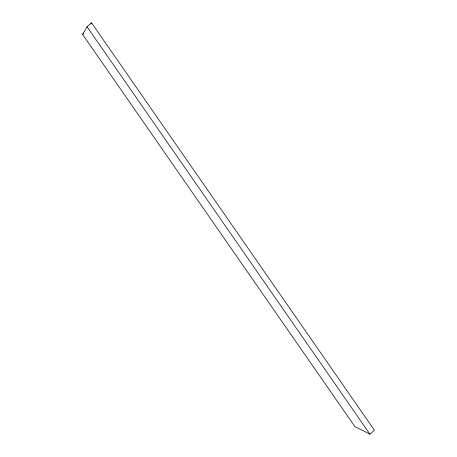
<?xml version="1.0" encoding="UTF-8"?>
<svg xmlns="http://www.w3.org/2000/svg" width="457" height="457" viewBox="0 0 457 457"><rect width="100%" height="100%" fill="white"/><g stroke="black" fill="none" stroke-linecap="round" stroke-linejoin="round"><path stroke-width="0.69" d="M82.586 34.424L87.059 26.78L91.554 22.85L374.414 430.22L369.924 434.15L354.929 426.644L82.586 34.424L83.58 33.555M90.863 24.027L91.554 22.85M87.059 26.78L369.924 434.15"/></g></svg>
